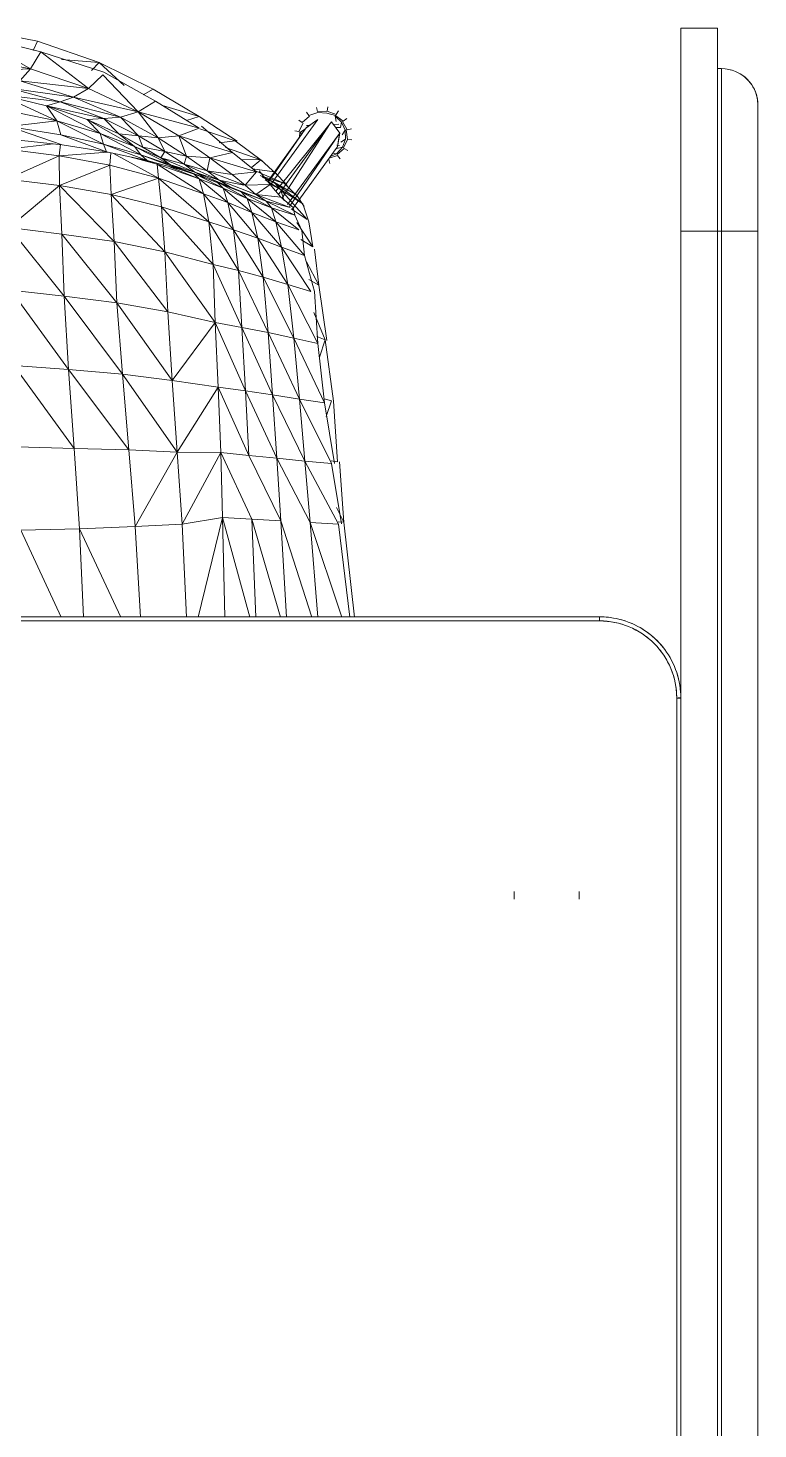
# Model space of a CAD drawing. Header units: millimetres. Extents: x 155927 to 295199, y -4084 to 97293.
# Drawn here: x 187498 to 187857, y 25192 to 25882 of the extents above; entities that cross this region are included whole.
import ezdxf

# ---------------------------------------------------------------- set-up
doc = ezdxf.new("R2010")
doc.units = ezdxf.units.MM
doc.header["$MEASUREMENT"] = 0
doc.layers.get('0').update_dxf_attribs({"linetype": 'CONTINUOUS'})
doc.layers.add('G-IMPT', color=8, linetype='CONTINUOUS', lineweight=9)

# ---------------------------------------------------------------- blocks, each defined once
blk = doc.blocks.new('OLA high stool - Kin high stool_dwg_KIN602 - GLIDES-1332775-Level 2')
at = {"layer": 'G-IMPT'}
for p, q in [((-8.01, -7.636), (-8.025, -7.558)), ((-8.322, -7.828), (-8.389, -7.783)), ((-8.322, -7.828), (-8.38, -8.002)), ((-8.185, -7.701), (-8.306, -7.84)), ((-8.185, -7.701), (-8.229, -7.634)), ((-8.01, -7.636), (-8.175, -7.718)), ((-8.133, -7.86), (-8.13, -7.788)), ((-8.13, -7.788), (-8.122, -7.846)), ((-8.004, -7.676), (-8.062, -7.763)), ((-7.893, -7.648), (-8.007, -7.656)), ((-8.004, -7.676), (-7.936, -7.679)), ((-8.4, -7.998), (-8.48, -7.981)), ((-8.4, -7.998), (-8.407, -8.184)), ((-8.38, -8.002), (-8.367, -8.178)), ((-8.488, -8.199), (-8.407, -8.184)), ((-8.342, -8.359), (-8.413, -8.404)), ((-8.407, -8.184), (-8.342, -8.359)), ((-8.325, -8.349), (-8.367, -8.178)), ((-8.325, -8.349), (-8.215, -8.496)), ((-8.308, -8.338), (-8.203, -8.357)), ((-8.308, -8.338), (-8.192, -8.463)), ((-8.153, -8.41), (-8.15, -8.309)), ((-8.087, -8.441), (-8.088, -8.354)), ((-7.738, -8.426), (-7.744, -8.372)), ((-7.705, -8.482), (-7.58, -8.365)), ((-7.705, -8.482), (-7.684, -8.376)), ((-7.705, -8.482), (-7.684, -8.376)), ((-7.684, -8.516), (-7.564, -8.377)), ((-7.58, -8.365), (-7.593, -8.299)), ((-7.58, -8.365), (-7.593, -8.299)), ((-7.58, -8.365), (-7.528, -8.251)), ((-7.547, -8.389), (-7.493, -8.226)), ((-7.547, -8.389), (-7.483, -8.439)), ((-7.47, -8.219), (-7.392, -8.24)), ((-8.215, -8.496), (-8.264, -8.564)), ((-8.203, -8.48), (-8.046, -8.574)), ((-8.192, -8.463), (-8.087, -8.441)), ((-8.192, -8.463), (-8.087, -8.441)), ((-8.192, -8.463), (-8.036, -8.535)), ((-8.046, -8.574), (-8.066, -8.655)), ((-8.041, -8.554), (-7.859, -8.581)), ((-8.036, -8.535), (-7.948, -8.474)), ((-8.036, -8.535), (-7.948, -8.474)), ((-8.036, -8.535), (-7.866, -8.541)), ((-7.866, -8.541), (-7.806, -8.451)), ((-7.866, -8.541), (-7.806, -8.451)), ((-7.866, -8.541), (-7.705, -8.482)), ((-7.859, -8.581), (-7.695, -8.499)), ((-7.859, -8.581), (-7.848, -8.663)), ((-7.684, -8.516), (-7.643, -8.587))]:
    blk.add_line(p, q, dxfattribs=at)
blk = doc.blocks.new('OLA high stool - Kin high stool_dwg_KIN602 - FRAME-1332777-Level 2')
at = {"layer": 'G-IMPT'}
for p, q in [((0.191, 0.669), (1.214, 1.401)), ((0.191, 0.669), (1.227, 1.388)), ((0, 0.425), (1.269, 1.344)), ((1.391, 1.242), (0.082, 0.184)), ((0.082, 0.184), (1.455, 1.188)), ((1.531, 1.122), (0.082, 0.184)), ((0.302, 0.026), (1.651, 1.013)), ((0.302, 0.026), (1.689, 0.978)), ((0.566, 0.068), (1.757, 0.931)), ((0, 0.425), (0.155, 0.643)), ((0.156, 0.64), (0.031, 0.465)), ((0.191, 0.669), (0.155, 0.643)), ((0.082, 0.184), (0.046, 0.158)), ((0.046, 0.158), (0.266, 0)), ((0.266, 0), (0.53, 0.043)), ((0.266, 0), (0.302, 0.026)), ((0.529, 0.044), (0.272, 0.004)), ((0.566, 0.068), (0.53, 0.043))]:
    blk.add_line(p, q, dxfattribs=at)
blk = doc.blocks.new('OLA high stool - Kin high stool_dwg_KIN602 - SHELL-V479-Level 2')
at = {"layer": 'G-IMPT'}
for p, q in [((-9.228, -2.432), (-9.447, -1.28)), ((-9.179, -1.159), (-9.228, -2.432)), ((-9.761, -2.567), (-9.994, -1.391)), ((-9.554, -2.632), (-9.859, -1.407)), ((-9.228, -2.432), (-9.807, -1.398)), ((-8.509, -2.746), (-8.727, -1.831)), ((-8.727, -1.831), (-8.584, -3.006)), ((-8.217, -2.942), (-8.727, -1.831)), ((-8.851, -2.028), (-8.584, -3.006)), ((-8.851, -2.028), (-8.675, -3.27)), ((-8.418, -1.967), (-8.217, -2.942)), ((-8.217, -2.942), (-8.107, -2.015)), ((-7.948, -3.023), (-8.107, -2.015)), ((-7.755, -3.048), (-8.107, -2.015)), ((-7.755, -3.048), (-7.864, -2.026)), ((-7.666, -1.978), (-7.773, -2.877)), ((-7.666, -1.978), (-7.542, -2.989)), ((-7.086, -1.982), (-7.542, -2.989)), ((-7.086, -1.982), (-6.965, -2.996)), ((-6.965, -2.996), (-6.148, -2.021)), ((-6.024, -3.041), (-6.148, -2.021)), ((-4.821, -3.087), (-6.148, -2.021)), ((-3.394, -3.173), (-4.935, -2.053)), ((-4.935, -2.053), (-4.821, -3.087)), ((-1.867, -3.277), (-3.471, -2.11)), ((-3.471, -2.11), (-3.394, -3.173)), ((-9.554, -2.632), (-9.228, -2.432)), ((-8.996, -2.227), (-9.228, -2.432)), ((-9.228, -2.432), (-8.843, -3.556)), ((-8.996, -2.227), (-8.675, -3.27)), ((-8.996, -2.227), (-8.843, -3.556)), ((-1.894, -2.177), (-1.867, -3.277)), ((-0.279, -2.244), (-0.307, -3.381)), ((1.403, -3.026), (-0.279, -2.244)), ((-9.584, -2.486), (-9.761, -2.567)), ((-9.351, -3.765), (-9.761, -2.567)), ((-8.843, -3.556), (-9.554, -2.632)), ((-9.161, -3.857), (-9.554, -2.632)), ((-8.509, -2.746), (-8.584, -3.006)), ((-7.973, -3.786), (-8.509, -2.746)), ((-8.509, -2.746), (-8.242, -3.532)), ((-8.217, -2.942), (-8.509, -2.746)), ((-8.509, -2.746), (-8.261, -3.855)), ((-8.217, -2.942), (-7.948, -3.023)), ((-7.973, -3.786), (-8.217, -2.942)), ((-7.767, -3.85), (-8.217, -2.942)), ((-9.406, -3.035), (-9.351, -3.765)), ((-8.675, -3.27), (-8.584, -3.006)), ((-8.584, -3.006), (-8.261, -3.855)), ((-8.584, -3.006), (-8.288, -4.181)), ((-7.616, -3.908), (-7.948, -3.023)), ((-7.948, -3.023), (-7.767, -3.85)), ((-7.542, -2.989), (-7.766, -3.016)), ((-7.616, -3.908), (-7.755, -3.048)), ((-7.542, -2.989), (-7.611, -3.933)), ((-7.542, -2.989), (-7.356, -3.974)), ((-6.965, -2.996), (-7.542, -2.989)), ((-6.965, -2.996), (-7.356, -3.974)), ((-5.876, -4.055), (-6.965, -2.996)), ((-6.965, -2.996), (-6.789, -3.996)), ((-6.024, -3.041), (-6.965, -2.996)), ((-5.876, -4.055), (-6.024, -3.041)), ((-6.024, -3.041), (-4.821, -3.087)), ((-4.691, -4.11), (-6.024, -3.041)), ((-3.306, -4.215), (-4.821, -3.087)), ((-4.821, -3.087), (-4.691, -4.11)), ((-3.394, -3.173), (-4.821, -3.087)), ((-1.84, -4.34), (-3.394, -3.173)), ((-3.394, -3.173), (-3.306, -4.215)), ((-1.867, -3.277), (-3.394, -3.173)), ((-8.843, -3.556), (-8.675, -3.27)), ((-8.675, -3.27), (-8.288, -4.181)), ((-8.675, -3.27), (-8.392, -4.523)), ((-1.84, -4.34), (-1.867, -3.277)), ((-1.867, -3.277), (-0.307, -3.381)), ((-0.307, -3.381), (-0.351, -4.465)), ((-0.307, -3.381), (1.403, -3.459)), ((1.403, -4.185), (-0.307, -3.381)), ((-9.192, -3.616), (-9.351, -3.765)), ((-9.351, -3.765), (-8.835, -4.811)), ((-9.351, -3.765), (-8.906, -4.247)), ((-9.111, -3.837), (-8.843, -3.556)), ((-8.843, -3.556), (-8.392, -4.523)), ((-8.261, -3.855), (-8.242, -3.532)), ((-8.242, -3.532), (-7.973, -3.786)), ((-7.965, -4.146), (-8.242, -3.532)), ((-7.723, -4.452), (-8.242, -3.532)), ((-7.723, -4.452), (-7.973, -3.786)), ((-7.973, -3.786), (-7.767, -3.85)), ((-7.56, -4.571), (-7.973, -3.786)), ((-9.161, -3.857), (-8.6, -4.857)), ((-8.392, -4.523), (-9.111, -3.837)), ((-8.261, -3.855), (-8.288, -4.181)), ((-8.261, -3.855), (-7.965, -4.146)), ((-8.261, -3.855), (-7.928, -4.528)), ((-7.767, -3.85), (-7.616, -3.908)), ((-7.56, -4.571), (-7.767, -3.85)), ((-7.446, -4.693), (-7.767, -3.85)), ((-7.446, -4.693), (-7.616, -3.908)), ((-7.599, -3.989), (-7.356, -3.974)), ((-7.107, -4.917), (-7.588, -4.04)), ((-7.356, -3.974), (-6.789, -3.996)), ((-7.356, -3.974), (-7.107, -4.917)), ((-6.789, -3.996), (-7.107, -4.917)), ((-6.789, -3.996), (-5.876, -4.055)), ((-6.553, -4.971), (-6.789, -3.996)), ((-5.677, -5.041), (-6.789, -3.996)), ((-5.876, -4.055), (-4.691, -4.11)), ((-4.514, -5.093), (-5.876, -4.055)), ((-5.876, -4.055), (-5.677, -5.041)), ((-8.288, -4.181), (-8.392, -4.523)), ((-8.288, -4.181), (-7.928, -4.528)), ((-8.288, -4.181), (-7.891, -4.911)), ((-7.928, -4.528), (-7.965, -4.146)), ((-7.965, -4.146), (-7.723, -4.452)), ((-7.708, -4.611), (-7.965, -4.146)), ((-7.498, -4.96), (-7.965, -4.146)), ((-4.691, -4.11), (-3.306, -4.215)), ((-3.184, -5.181), (-4.691, -4.11)), ((-4.691, -4.11), (-4.514, -5.093)), ((-3.306, -4.215), (-1.84, -4.34)), ((-3.184, -5.181), (-3.306, -4.215)), ((-1.796, -5.28), (-3.306, -4.215)), ((-1.84, -4.34), (-0.351, -4.465)), ((-1.84, -4.34), (-1.796, -5.28)), ((-8.392, -4.523), (-8.6, -4.857)), ((-8.392, -4.523), (-7.891, -4.911)), ((-8.392, -4.523), (-7.926, -5.311)), ((-8.078, -5.701), (-8.392, -4.523)), ((-7.891, -4.911), (-7.928, -4.528)), ((-7.623, -5.036), (-7.928, -4.528)), ((-7.928, -4.528), (-7.708, -4.611)), ((-7.723, -4.452), (-7.56, -4.571)), ((-7.498, -4.96), (-7.723, -4.452)), ((-7.365, -5.145), (-7.723, -4.452)), ((-7.623, -5.036), (-7.708, -4.611)), ((-7.498, -4.96), (-7.708, -4.611)), ((-7.365, -5.145), (-7.56, -4.571)), ((-7.265, -5.354), (-7.56, -4.571)), ((-7.446, -4.693), (-7.56, -4.571)), ((-7.379, -4.891), (-7.518, -4.358)), ((-7.379, -4.891), (-7.473, -4.568)), ((-0.351, -4.465), (-1.796, -5.28)), ((-0.351, -4.465), (-0.398, -5.372)), ((1.403, -4.564), (-0.351, -4.465)), ((-8.835, -4.811), (-8.72, -4.618)), ((-8.835, -4.811), (-8.303, -5.701)), ((-8.6, -4.857), (-8.078, -5.701)), ((-7.265, -5.354), (-7.446, -4.693)), ((-8.515, -4.995), (-8.303, -5.701)), ((-7.926, -5.311), (-7.891, -4.911)), ((-7.533, -5.461), (-7.891, -4.911)), ((-7.891, -4.911), (-7.623, -5.036)), ((-7.623, -5.036), (-7.498, -4.96)), ((-7.533, -5.461), (-7.623, -5.036)), ((-7.623, -5.036), (-7.377, -5.411)), ((-7.377, -5.411), (-7.498, -4.96)), ((-7.498, -4.96), (-7.365, -5.145)), ((-7.498, -4.96), (-7.222, -5.62)), ((-7.092, -5.701), (-7.379, -4.891)), ((-6.802, -5.788), (-7.379, -4.891)), ((-7.107, -4.917), (-7.379, -4.891)), ((-7.365, -5.145), (-7.265, -5.354)), ((-7.104, -5.833), (-7.365, -5.145)), ((-7.365, -5.145), (-7.222, -5.62)), ((-7.092, -5.701), (-7.327, -5.127)), ((-6.802, -5.788), (-7.107, -4.917)), ((-6.258, -5.888), (-7.107, -4.917)), ((-6.553, -4.971), (-7.107, -4.917)), ((-5.433, -5.973), (-6.553, -4.971)), ((-6.553, -4.971), (-6.258, -5.888)), ((-5.677, -5.041), (-6.553, -4.971)), ((-5.433, -5.973), (-5.677, -5.041)), ((-5.677, -5.041), (-4.514, -5.093)), ((-4.306, -6.017), (-5.677, -5.041)), ((-4.514, -5.093), (-3.184, -5.181)), ((-4.514, -5.093), (-4.306, -6.017)), ((-8.078, -5.701), (-7.926, -5.311)), ((-7.926, -5.311), (-7.533, -5.461)), ((-7.926, -5.311), (-7.504, -5.91)), ((-7.602, -6.35), (-7.926, -5.311)), ((-7.533, -5.461), (-7.377, -5.411)), ((-7.222, -5.62), (-7.377, -5.411)), ((-7.377, -5.411), (-7.071, -6.094)), ((-7.377, -5.411), (-7.248, -5.861)), ((-7.104, -5.833), (-7.265, -5.354)), ((-3.184, -5.181), (-4.306, -6.017)), ((-3.184, -5.181), (-3.057, -6.07)), ((-1.796, -5.28), (-3.184, -5.181)), ((-1.796, -5.28), (-3.057, -6.07)), ((-1.786, -6.121), (-1.796, -5.28)), ((-0.398, -5.372), (-1.796, -5.28)), ((-0.398, -5.372), (-1.786, -6.121)), ((-0.398, -5.372), (-0.525, -6.154)), ((1.403, -5.456), (-0.398, -5.372)), ((-8.303, -5.701), (-8.228, -5.458)), ((-8.303, -5.701), (-7.822, -6.442)), ((-7.504, -5.91), (-7.533, -5.461)), ((-7.248, -5.861), (-7.533, -5.461)), ((-7.071, -6.094), (-7.222, -5.62)), ((-7.104, -5.833), (-7.222, -5.62)), ((-7.222, -5.62), (-6.931, -6.309)), ((-7.092, -5.701), (-7.178, -5.612)), ((-6.913, -6.172), (-7.092, -5.701)), ((-7.092, -5.701), (-6.802, -5.788)), ((-6.632, -6.261), (-7.092, -5.701)), ((1.403, -5.682), (-0.525, -6.154)), ((-7.602, -6.35), (-8.113, -5.749)), ((-8.065, -5.719), (-7.829, -6.402)), ((-7.504, -5.91), (-7.602, -6.35)), ((-7.504, -5.91), (-7.248, -5.861)), ((-7.23, -6.813), (-7.504, -5.91)), ((-7.176, -6.343), (-7.504, -5.91)), ((-7.176, -6.343), (-7.248, -5.861)), ((-7.248, -5.861), (-7.071, -6.094)), ((-7.248, -5.861), (-6.979, -6.569)), ((-6.913, -6.172), (-7.141, -5.721)), ((-6.931, -6.309), (-7.104, -5.833)), ((-6.839, -6.521), (-7.104, -5.833)), ((-6.632, -6.261), (-6.802, -5.788)), ((-6.802, -5.788), (-6.258, -5.888)), ((-6.107, -6.368), (-6.802, -5.788)), ((-6.258, -5.888), (-5.433, -5.973)), ((-5.315, -6.465), (-6.258, -5.888)), ((-6.258, -5.888), (-6.107, -6.368)), ((-5.433, -5.973), (-4.306, -6.017)), ((-5.315, -6.465), (-5.433, -5.973)), ((-4.213, -6.533), (-5.433, -5.973)), ((-7.791, -6.092), (-7.829, -6.402)), ((-7.701, -6.215), (-7.461, -6.9)), ((-6.974, -6.569), (-7.071, -6.094)), ((-7.071, -6.094), (-6.931, -6.309)), ((-6.793, -6.801), (-7.071, -6.094)), ((-7.019, -6.067), (-6.913, -6.172)), ((-6.714, -6.635), (-7.004, -6.109)), ((-6.714, -6.635), (-6.913, -6.172)), ((-6.913, -6.172), (-6.632, -6.261)), ((-6.444, -6.724), (-6.913, -6.172)), ((-2.981, -6.602), (-4.306, -6.017)), ((-4.306, -6.017), (-4.213, -6.533)), ((-3.057, -6.07), (-4.306, -6.017)), ((-1.731, -6.668), (-3.057, -6.07)), ((-3.057, -6.07), (-2.981, -6.602)), ((-1.786, -6.121), (-3.057, -6.07)), ((-1.731, -6.668), (-1.786, -6.121)), ((-0.525, -6.154), (-1.786, -6.121)), ((-1.786, -6.121), (-0.493, -6.722)), ((-0.525, -6.154), (1.403, -6.204)), ((1.404, -6.684), (-0.525, -6.154)), ((-0.525, -6.154), (-0.493, -6.722)), ((-7.435, -6.933), (-7.829, -6.402)), ((-7.23, -6.813), (-7.602, -6.35)), ((-7.461, -6.9), (-7.47, -6.514)), ((-7.23, -6.813), (-7.176, -6.343)), ((-6.969, -6.594), (-7.176, -6.343)), ((-6.839, -6.521), (-6.952, -6.25)), ((-6.662, -7.001), (-6.931, -6.309)), ((-6.839, -6.521), (-6.931, -6.309)), ((-6.444, -6.724), (-6.632, -6.261)), ((-6.632, -6.261), (-6.107, -6.368)), ((-5.94, -6.838), (-6.632, -6.261)), ((-5.185, -6.947), (-6.107, -6.368)), ((-6.107, -6.368), (-5.94, -6.838)), ((-5.315, -6.465), (-6.107, -6.368)), ((-5.185, -6.947), (-5.315, -6.465)), ((-5.315, -6.465), (-4.213, -6.533)), ((-4.111, -7.04), (-5.315, -6.465)), ((-7.461, -6.9), (-7.309, -6.714)), ((-7.287, -6.741), (-7.228, -7.164)), ((-7.257, -6.779), (-7.002, -7.356)), ((-6.969, -6.594), (-7.23, -6.813)), ((-6.985, -7.081), (-6.969, -6.594)), ((-6.793, -6.801), (-6.969, -6.594)), ((-6.662, -7.001), (-6.839, -6.521)), ((-6.839, -6.521), (-6.714, -6.635)), ((-6.529, -7.104), (-6.839, -6.521)), ((-6.259, -7.187), (-6.714, -6.635)), ((-6.714, -6.635), (-6.529, -7.104)), ((-6.444, -6.724), (-6.714, -6.635)), ((-6.259, -7.187), (-6.444, -6.724)), ((-5.769, -7.303), (-6.444, -6.724)), ((-5.94, -6.838), (-6.444, -6.724)), ((-2.904, -7.127), (-4.213, -6.533)), ((-4.213, -6.533), (-4.111, -7.04)), ((-2.981, -6.602), (-4.213, -6.533)), ((-2.981, -6.602), (-1.731, -6.668)), ((-1.677, -7.211), (-2.981, -6.602)), ((-2.981, -6.602), (-2.904, -7.127)), ((-1.677, -7.211), (-1.731, -6.668)), ((-0.461, -7.289), (-1.731, -6.668)), ((1.404, -7.281), (-0.493, -6.722)), ((-0.493, -6.722), (-0.461, -7.289)), ((1.404, -6.8), (-0.493, -6.722)), ((-7.461, -6.9), (-7.191, -7.198)), ((-6.985, -7.081), (-7.247, -6.867)), ((-7.028, -7.157), (-7.161, -6.888)), ((-7.15, -6.902), (-7.002, -7.356)), ((-7.15, -6.902), (-6.783, -7.59)), ((-7.15, -6.902), (-7.028, -7.157)), ((-7.12, -6.933), (-7.073, -7.046)), ((-7.072, -6.985), (-6.884, -7.283)), ((-6.793, -6.801), (-6.985, -7.081)), ((-6.741, -7.285), (-6.793, -6.801)), ((-6.538, -7.471), (-6.793, -6.801)), ((-6.662, -7.001), (-6.793, -6.801)), ((-6.538, -7.471), (-6.662, -7.001)), ((-6.386, -7.561), (-6.662, -7.001)), ((-6.529, -7.104), (-6.662, -7.001)), ((-5.047, -7.421), (-5.94, -6.838)), ((-5.94, -6.838), (-5.769, -7.303)), ((-5.185, -6.947), (-5.94, -6.838)), ((-5.047, -7.421), (-5.185, -6.947)), ((-4.005, -7.539), (-5.185, -6.947)), ((-4.111, -7.04), (-5.185, -6.947)), ((-2.824, -7.646), (-4.111, -7.04)), ((-4.111, -7.04), (-4.005, -7.539)), ((-2.904, -7.127), (-4.111, -7.04)), ((-6.962, -7.409), (-7.228, -7.164)), ((-7.028, -7.157), (-6.783, -7.59)), ((-6.884, -7.283), (-7.002, -7.179)), ((-6.884, -7.283), (-7.001, -7.063)), ((-6.741, -7.285), (-6.985, -7.081)), ((-6.981, -7.219), (-6.612, -7.712)), ((-6.612, -7.712), (-6.884, -7.283)), ((-6.884, -7.283), (-6.308, -7.795)), ((-6.884, -7.283), (-6.668, -7.352)), ((-6.54, -7.529), (-6.741, -7.285)), ((-6.386, -7.561), (-6.529, -7.104)), ((-6.103, -7.637), (-6.529, -7.104)), ((-6.259, -7.187), (-6.529, -7.104)), ((-6.103, -7.637), (-6.259, -7.187)), ((-5.61, -7.748), (-6.259, -7.187)), ((-5.769, -7.303), (-6.259, -7.187)), ((-4.91, -7.869), (-5.769, -7.303)), ((-5.769, -7.303), (-5.61, -7.748)), ((-5.047, -7.421), (-5.769, -7.303)), ((-1.622, -7.753), (-2.904, -7.127)), ((-2.904, -7.127), (-2.824, -7.646)), ((-1.677, -7.211), (-2.904, -7.127)), ((-0.428, -7.859), (-1.677, -7.211)), ((-1.677, -7.211), (-1.622, -7.753)), ((-0.461, -7.289), (-1.677, -7.211)), ((1.404, -7.887), (-0.461, -7.289)), ((1.404, -7.396), (-0.461, -7.289)), ((-6.74, -7.626), (-7.002, -7.356)), ((-6.56, -7.738), (-6.783, -7.59)), ((-6.386, -7.561), (-6.54, -7.529)), ((-6.512, -7.486), (-6.308, -7.795)), ((-6.095, -7.695), (-6.386, -7.561)), ((-6.246, -7.599), (-5.773, -7.908)), ((-4.91, -7.869), (-5.047, -7.421)), ((-3.9, -8.007), (-5.047, -7.421)), ((-4.005, -7.539), (-5.047, -7.421)), ((-4.005, -7.539), (-2.824, -7.646)), ((-2.748, -8.137), (-4.005, -7.539)), ((-4.005, -7.539), (-3.9, -8.007)), ((-6.26, -7.828), (-6.612, -7.712)), ((-5.773, -7.908), (-6.26, -7.828)), ((-5.61, -7.748), (-6.095, -7.695)), ((-5.773, -7.908), (-5.92, -7.678)), ((-4.908, -7.939), (-5.61, -7.748)), ((-5.485, -7.785), (-5.031, -8.022)), ((-5.141, -7.829), (-5.031, -8.022)), ((-1.571, -8.269), (-2.824, -7.646)), ((-2.824, -7.646), (-2.748, -8.137)), ((-1.622, -7.753), (-2.824, -7.646)), ((-0.397, -8.403), (-1.622, -7.753)), ((-1.622, -7.753), (-1.571, -8.269)), ((-0.428, -7.859), (-1.622, -7.753)), ((1.404, -8.471), (-0.428, -7.859)), ((-0.428, -7.859), (-0.397, -8.403)), ((1.404, -8.002), (-0.428, -7.859)), ((-5.733, -7.939), (-5.031, -8.022)), ((-3.961, -8.18), (-5.031, -8.022)), ((-3.9, -8.007), (-4.908, -7.939)), ((-4.505, -7.925), (-3.975, -8.149)), ((-3.975, -8.149), (-4.038, -7.988)), ((-3.975, -8.149), (-3.638, -8.037)), ((-3.975, -8.149), (-2.784, -8.306)), ((-3.9, -8.007), (-2.748, -8.137)), ((-2.792, -8.269), (-2.827, -8.128)), ((-2.748, -8.137), (-1.576, -8.326)), ((-2.792, -8.269), (-2.483, -8.167)), ((-2.784, -8.306), (-1.609, -8.385)), ((-1.628, -8.262), (-1.609, -8.385)), ((-1.571, -8.269), (-0.404, -8.462)), ((-0.723, -8.366), (-0.434, -8.506)), ((-0.434, -8.506), (-0.441, -8.398)), ((-0.397, -8.403), (1.404, -8.628)), ((-0.434, -8.506), (-1.605, -8.425)), ((-0.434, -8.506), (1.404, -8.713))]:
    blk.add_line(p, q, dxfattribs=at)

msp = doc.modelspace()

# ---------------------------------------------------------------- linework, layer by layer
at = {"layer": 'G-IMPT'}
for p, q in [((187837.01, 25882.12), (187819.01, 25882.12)), ((187819.01, 25882.12), (187819.01, 25782.12)), ((187819.01, 25782.12), (187819.01, 25882.12)), ((187837.01, 25782.12), (187837.01, 25882.12)), ((187837.01, 25882.12), (187837.01, 25782.12)), ((187839.01, 25862.12), (187837.01, 25862.12)), ((187839.01, 25862.12), (187839.01, 25782.12)), ((187839.01, 25782.12), (187839.01, 25862.12)), ((187857.01, 25782.12), (187839.01, 25782.12)), ((187839.01, 25782.12), (187857.01, 25782.12)), ((187857.01, 24602.12), (187857.01, 25782.12)), ((187779.01, 25592.12), (186459.01, 25592.12)), ((187779.01, 25590.12), (187779.01, 25592.12)), ((187779.01, 25592.12), (187779.01, 25590.12)), ((187817.01, 25552.12), (187819.01, 25552.12)), ((187819.01, 25552.12), (187817.01, 25552.12)), ((187817.73, 25552.28), (187819.01, 25552.28)), ((187819.01, 25552.28), (187817.73, 25552.28)), ((187736.88, 25456.9), (187736.88, 25453.12)), ((187768.88, 25453.12), (187768.88, 25456.9))]:
    msp.add_line(p, q, dxfattribs=at)
at = {"layer": 'G-IMPT', "flags": 128}
for points in [[(187819.01, 25882.12), (187823.51, 25882.12), (187828.01, 25882.12), (187832.51, 25882.12), (187837.01, 25882.12)], [(187837.01, 25882.12), (187832.51, 25882.12), (187828.01, 25882.12), (187823.51, 25882.12), (187819.01, 25882.12)], [(187839.01, 25862.12), (187838.51, 25862.12), (187838.01, 25862.12), (187837.51, 25862.12), (187837.01, 25862.12)], [(187837.01, 25862.12), (187837.51, 25862.12), (187838.01, 25862.12), (187838.51, 25862.12), (187839.01, 25862.12)], [(187839.01, 25862.12), (187838.51, 25862.12), (187838.01, 25862.12), (187837.51, 25862.12), (187837.01, 25862.12)], [(187837.01, 25862.12), (187837.51, 25862.12), (187838.01, 25862.12), (187838.51, 25862.12), (187839.01, 25862.12)], [(187841.88, 25861.89), (187842.59, 25861.76), (187843.29, 25861.6), (187843.99, 25861.42)], [(187846.68, 25860.4), (187847.33, 25860.08), (187847.96, 25859.74), (187848.58, 25859.37), (187849.18, 25858.98), (187849.76, 25858.56), (187850.33, 25858.12), (187850.88, 25857.65), (187851.42, 25857.17)], [(187852.89, 25855.59), (187853.34, 25855.02), (187853.76, 25854.44), (187854.16, 25853.84), (187854.54, 25853.23), (187854.89, 25852.6), (187855.22, 25851.96), (187855.52, 25851.31), (187855.79, 25850.64), (187856.04, 25849.97), (187856.26, 25849.28), (187856.45, 25848.59), (187856.62, 25847.89), (187856.75, 25847.18), (187856.86, 25846.47), (187856.94, 25845.75), (187856.99, 25845.03), (187857.01, 25844.31), (187857.01, 25844.12)], [(187857.01, 25834.99), (187857.01, 25836.25), (187857.01, 25837.41), (187857.01, 25838.49), (187857.01, 25839.48), (187857.01, 25840.37), (187857.01, 25840.96)], [(187857.01, 25825.96), (187857.01, 25840.96), (187857.01, 25840.13), (187857.01, 25839.21), (187857.01, 25838.2), (187857.01, 25837.09), (187857.01, 25835.9), (187857.01, 25834.99)], [(187857.01, 25825.96), (187857.01, 25801.66), (187857.01, 25804), (187857.01, 25806.3), (187857.01, 25808.57), (187857.01, 25810.79), (187857.01, 25812.96), (187857.01, 25814.5)], [(187857.01, 25814.5), (187857.01, 25812.36), (187857.01, 25810.17), (187857.01, 25807.94), (187857.01, 25805.84)], [(187819.01, 25782.12), (187823.51, 25782.12), (187828.01, 25782.12), (187832.51, 25782.12), (187837.01, 25782.12)], [(187819.01, 25782.12), (187819.01, 25487.12), (187819.01, 25192.12), (187819.01, 24897.12), (187819.01, 24602.12)], [(187837.01, 25782.12), (187832.51, 25782.12), (187828.01, 25782.12), (187823.51, 25782.12), (187819.01, 25782.12)], [(187819.01, 24602.12), (187819.01, 24897.12), (187819.01, 25192.12), (187819.01, 25487.12), (187819.01, 25782.12)], [(187839.01, 25782.12), (187838.51, 25782.12), (187838.01, 25782.12), (187837.51, 25782.12), (187837.01, 25782.12)], [(187837.01, 25782.12), (187837.51, 25782.12), (187838.01, 25782.12), (187838.51, 25782.12), (187839.01, 25782.12)], [(187837.01, 24602.12), (187837.01, 24897.12), (187837.01, 25192.12), (187837.01, 25487.12), (187837.01, 25782.12)], [(187837.01, 25782.12), (187837.01, 25487.12), (187837.01, 25192.12), (187837.01, 24897.12), (187837.01, 24602.12)], [(187839.01, 25782.12), (187839.01, 25487.12), (187839.01, 25192.12), (187839.01, 24897.12), (187839.01, 24602.12)], [(187839.01, 24602.12), (187839.01, 24897.12), (187839.01, 25192.12), (187839.01, 25487.12), (187839.01, 25782.12)], [(187857.01, 24602.12), (187857.01, 24897.12), (187857.01, 25192.12), (187857.01, 25487.12), (187857.01, 25782.12)], [(187857.01, 25782.12), (187857.01, 25487.12), (187857.01, 25192.12), (187857.01, 24897.12), (187857.01, 24602.12)], [(187779.01, 25592.12), (187449.01, 25592.12), (187119.01, 25592.12), (186789.01, 25592.12), (186459.01, 25592.12)], [(186459.01, 25592.12), (186789.01, 25592.12), (187119.01, 25592.12), (187449.01, 25592.12), (187779.01, 25592.12)], [(187819.01, 25552.12), (187818.98, 25553.72), (187818.89, 25555.32), (187818.73, 25556.91), (187818.5, 25558.49), (187818.22, 25560.07), (187817.87, 25561.63), (187817.46, 25563.17), (187816.98, 25564.7), (187816.45, 25566.21), (187815.86, 25567.7), (187815.21, 25569.16), (187814.49, 25570.59), (187813.73, 25571.99), (187812.91, 25573.37), (187812.03, 25574.7), (187811.1, 25576.01), (187810.12, 25577.27), (187809.09, 25578.49), (187808.01, 25579.68), (187806.88, 25580.81), (187805.71, 25581.9), (187804.5, 25582.95), (187803.25, 25583.94), (187801.96, 25584.89), (187800.63, 25585.78), (187799.26, 25586.62), (187797.87, 25587.4), (187796.44, 25588.12), (187794.99, 25588.79), (187793.51, 25589.4), (187792.01, 25589.95), (187790.48, 25590.44), (187788.94, 25590.87), (187787.38, 25591.23), (187785.81, 25591.54), (187784.23, 25591.78), (187782.64, 25591.95), (187781.05, 25592.07), (187779.45, 25592.12), (187779.01, 25592.12)], [(186459.01, 25590.12), (186789.01, 25590.12), (187119.01, 25590.12), (187449.01, 25590.12), (187779.01, 25590.12)], [(187779.01, 25590.12), (187449.01, 25590.12), (187119.01, 25590.12), (186789.01, 25590.12), (186459.01, 25590.12)], [(187817.01, 25552.12), (187817.01, 25372.12), (187817.01, 25192.12), (187817.01, 25012.12), (187817.01, 24832.12)], [(187817.01, 24832.12), (187817.01, 25012.12), (187817.01, 25192.12), (187817.01, 25372.12), (187817.01, 25552.12)]]:
    msp.add_lwpolyline(points, dxfattribs=at)
at = {"layer": 'G-IMPT'}
for centre, radius, start, end in [((187839.01, 25844.12), 18, 0, 90), ((187839.01, 25844.12), 18, 0, 90), ((187839.01, 25844.12), 18, 0, 67.5), ((187839.01, 25844.12), 18, 0, 67.5), ((187779.01, 25552.12), 40, 83.7631, 90), ((187779.01, 25552.12), 40, 83.7631, 90), ((187779.01, 25552.12), 40, 83.7631, 90), ((187779.01, 25552.12), 40, 83.7631, 90), ((187779.01, 25552.12), 40, 57.83923, 76.38612), ((187779.01, 25552.12), 40, 57.83923, 76.38612), ((187779.01, 25552.12), 40, 57.83923, 76.38612), ((187779.01, 25552.12), 40, 57.83923, 76.38612), ((187779.01, 25552.12), 40, 35.80718, 54.19282), ((187779.01, 25552.12), 40, 35.80718, 54.19282), ((187779.01, 25552.12), 40, 35.80718, 54.19282), ((187779.01, 25552.12), 40, 35.80718, 54.19282), ((187779.01, 25552.12), 40, 13.61388, 32.16077), ((187779.01, 25552.12), 40, 13.61388, 32.16077), ((187779.01, 25552.12), 40, 13.61388, 32.16077), ((187779.01, 25552.12), 40, 13.61388, 32.16077), ((187779.01, 25552.12), 40, 0, 6.2369), ((187779.01, 25552.12), 40, 0, 6.2369), ((187779.01, 25552.12), 40, 0, 6.2369), ((187779.01, 25552.12), 40, 0, 6.2369)]:
    msp.add_arc(centre, radius, start, end, dxfattribs=at)
for points in [[(187857.01, 25782.12), (187857.01, 25790.24), (187857.01, 25806.46), (187857.01, 25827.1), (187857.01, 25840.88), (187857.01, 25844.13), (187857.01, 25844.12)], [(187857.01, 25844.12), (187857.01, 25844.13), (187857.01, 25840.88), (187857.01, 25827.1), (187857.01, 25813.34), (187857.01, 25805.84)], [(187857.01, 25805.84), (187857.01, 25802.09), (187857.01, 25798.22), (187857.01, 25794.22)], [(187857.01, 25794.22), (187857.01, 25790.25), (187857.01, 25786.23), (187857.01, 25782.12)], [(187779.01, 25590.12), (187783.99, 25590.12), (187793.93, 25588.14), (187806.59, 25579.69), (187815.03, 25567.04), (187817.01, 25557.09), (187817.01, 25552.12)]]:
    msp.add_open_spline(points, degree=3, dxfattribs=at)
for points, knots in [([(187857.01, 25805.84), (187857.01, 25809.6), (187857.01, 25816.79), (187857.01, 25826.24), (187857.01, 25834), (187857.01, 25839.76), (187857.01, 25843.33), (187857.01, 25844.11), (187857.01, 25844.12)], [0.2500016, 0.2500016, 0.2500016, 0.2500016, 0.375, 0.5, 0.625, 0.75, 0.875, 1, 1, 1, 1]), ([(187857.01, 25844.12), (187857.01, 25844.11), (187857.01, 25843.33), (187857.01, 25839.76), (187857.01, 25834), (187857.01, 25826.24), (187857.01, 25816.79), (187857.01, 25809.6), (187857.01, 25805.84)], [0, 0, 0, 0, 0.125, 0.25, 0.375, 0.5, 0.625, 0.7499984, 0.7499984, 0.7499984, 0.7499984]), ([(187817.01, 25552.12), (187816.98, 25554.73), (187816.45, 25559.77), (187814.71, 25565.57), (187812.59, 25570.01), (187810.64, 25573.25), (187808.39, 25576.3), (187805.93, 25579.04), (187803.19, 25581.5), (187800.15, 25583.75), (187796.91, 25585.7), (187792.46, 25587.81), (187786.66, 25589.56), (187781.62, 25590.08), (187779.01, 25590.12)], [0, 0, 0, 0, 0.125, 0.25, 0.3125, 0.375, 0.4375, 0.5, 0.5625, 0.625, 0.6875, 0.75, 0.875, 1, 1, 1, 1])]:
    msp.add_open_spline(points, degree=3, knots=knots, dxfattribs=at)

# ---------------------------------------------------------------- block references
at = {"xscale": -25.4, "yscale": 25.4, "zscale": 25.4, "rotation": 90}
for name, p in [('OLA high stool - Kin high stool_dwg_KIN602 - SHELL-V479-Level 2', (187436.93, 25627.66)), ('OLA high stool - Kin high stool_dwg_KIN602 - GLIDES-1332775-Level 2', (187436.93, 25627.66)), ('OLA high stool - Kin high stool_dwg_KIN602 - FRAME-1332777-Level 2', (187651.06, 25837.12))]:
    msp.add_blockref(name, p, dxfattribs=at)

doc.saveas('drawing.dxf')
